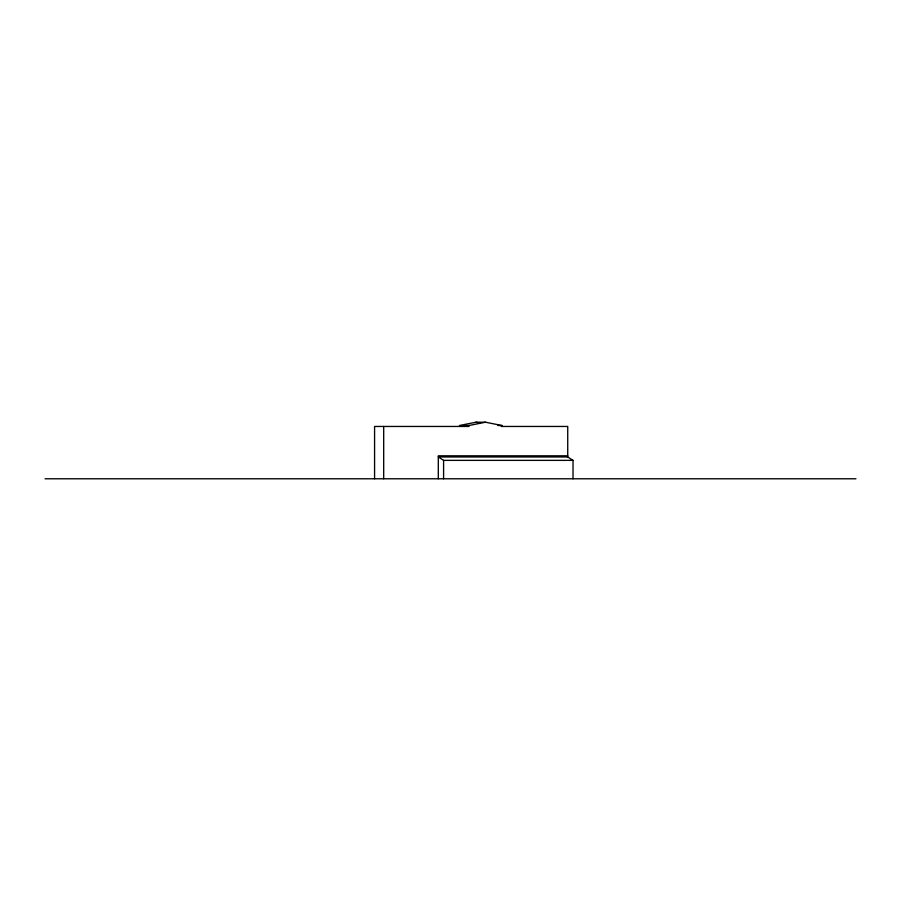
<?xml version="1.0" encoding="UTF-8"?>
<svg xmlns="http://www.w3.org/2000/svg" width="901" height="901" viewBox="0 0 901 901"><rect width="100%" height="100%" fill="white"/><g stroke="black" fill="none" stroke-linecap="round" stroke-linejoin="round"><path stroke-width="1.35" d="M485.47 422.22L475.942 422.22L459.42 425.509L468.948 425.509L485.47 422.22L501.981 425.509L501.981 426.455M497.904 425.509L501.981 425.509M501.193 426.455L567.731 426.455L567.731 456.965L573.025 460.366L573.025 478.78M567.731 455.805L438.303 455.805L438.303 478.78M567.731 456.965L438.303 456.965L443.596 460.366L573.025 460.366M45.05 478.78L855.95 478.78M475.942 422.22L480.075 423.042M468.948 425.509L468.948 426.455L374.579 426.455L374.579 478.78M443.596 460.366L443.596 478.78M383.691 426.455L383.691 478.78"/></g></svg>
